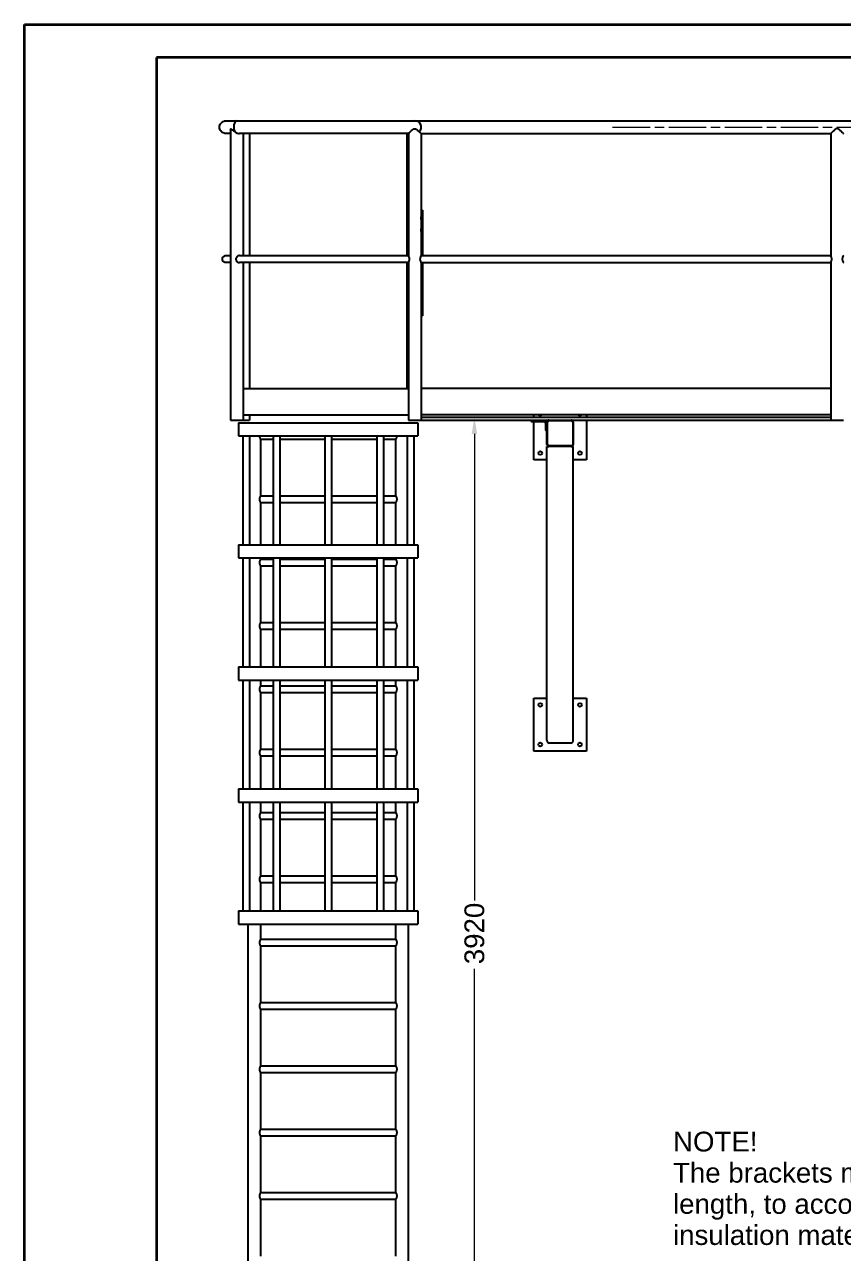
# Model space of a CAD drawing. Header units: millimetres. Extents: x 0 to 10500, y 0 to 7425.
# Drawn here: x 0 to 3104, y 2769 to 7425 of the extents above; entities that cross this region are included whole.
import ezdxf

# ---------------------------------------------------------------- set-up
doc = ezdxf.new("R2010")
doc.units = ezdxf.units.MM
doc.header["$LTSCALE"] = 25
doc.linetypes.add('CHAIN', pattern=[0.3543, 0.2362, -0.0295, 0.0591, -0.0295])
doc.layers.get('0').update_dxf_attribs({"lineweight": 18})
for name, color, linetype, lineweight in [('Border', 7, 'Continuous', 35), ('Centerline', 7, 'Continuous', 18), ('Dimension', 7, 'Continuous', 18), ('Symbol', 7, 'Continuous', 18), ('Visible', 7, 'Continuous', 25)]:
    doc.layers.add(name, color=color, linetype=linetype, lineweight=lineweight)
doc.styles.add('Title', font='arial.ttf')
doc.dimstyles.new('Default - Method 2b', dxfattribs={"dimscale": 25, "dimtxt": 3, "dimasz": 2.5, "dimexe": 3, "dimexo": 0.5, "dimgap": 0.7, "dimtad": 0, "dimtoh": 1, "dimdec": 1, "dimrnd": 1e-08, "dimtxsty": 'Title', "dimcen": 0.09, "dimdle": 10, "dimclrd": 256, "dimclre": 256, "dimclrt": 7, "dimadec": 0, "dimazin": 2, "dimtfac": 0.833333, "dimtdec": 1, "dimtmove": 0, "dimatfit": 3, "dimfxl": 1, "dimtolj": 1, "dimlwd": -1, "dimlwe": -1, "dimarcsym": 0})

# ---------------------------------------------------------------- blocks, each defined once
blk = doc.blocks.new('Borders Bigadan Border')
at = {"layer": 'Border'}
for p, q in [((0, 297), (420, 297)), ((0, 0), (0, 297)), ((415, 292), (20, 292)), ((20, 292), (20, 5))]:
    blk.add_line(p, q, dxfattribs=at)
blk = doc.blocks.new('*D35')
at = {"layer": 'Defpoints', "color": 0, "transparency": 16777216}
for p in [(1479.1, 5936.3), (1455.2, 2016.3), (1705.2, 2016.3)]:
    blk.add_point(p, dxfattribs=at)
at = {"layer": 'Dimension', "transparency": 16777216}
for p, q in [((1705.2, 5873.8), (1705.2, 4105.6)), ((1705.2, 2078.8), (1705.2, 3846.9)), ((1467.7, 2016.3), (1780.2, 2016.3))]:
    blk.add_line(p, q, dxfattribs=at)
for points in [[(1694.8, 5873.8), (1715.6, 5873.8), (1705.2, 5936.3)], [(1694.8, 2078.8), (1715.6, 2078.8), (1705.2, 2016.3)]]:
    blk.add_solid(points, dxfattribs=at)
at = {"layer": 'Dimension', "color": 7, "transparency": 16777216, "insert": (1743.5, 3864.4), "char_height": 75, "attachment_point": 7, "rotation": 90, "style": 'Title'}
blk.add_mtext('\\A1;3920', dxfattribs=at)

msp = doc.modelspace()

# ---------------------------------------------------------------- linework, layer by layer
at = {"layer": 'Centerline', "linetype": 'CHAIN', "ltscale": 23.990969}
msp.add_line((2229.32, 7036.27), (4779.75, 7036.27), dxfattribs=at)
at = {"layer": 'Visible'}
for p, q in [((763.43, 7060.42), (804.78, 7060.42)), ((804.78, 7060.42), (1479.52, 7060.42)), ((1479.52, 7060.42), (4729.52, 7060.42)), ((780.83, 7012.12), (763.43, 7012.12)), ((780.83, 7024.75), (780.83, 5926.27)), ((1454.98, 7012.12), (814.97, 7012.12)), ((829.13, 7012.12), (829.13, 6549.72)), ((853.28, 7012.12), (853.28, 6549.72)), ((1449.76, 6549.72), (1449.76, 7012.12)), ((1452.01, 6996.27), (1452.87, 6996.27)), ((1452.87, 6573.27), (1452.87, 6994.27)), ((1454.98, 7012.12), (1454.98, 6549.72)), ((1503.28, 7012.12), (3055.83, 7012.12)), ((1503.28, 7012.12), (1503.28, 6549.72)), ((3055.83, 7012.12), (3055.83, 6549.72)), ((1449.76, 6721.27), (1449.63, 6721.27)), ((1449.63, 6721.27), (1449.63, 6549.72)), ((1508.63, 6721.27), (1503.28, 6721.27)), ((1508.63, 6721.27), (1508.63, 6549.72)), ((1503.28, 6696.27), (1503.33, 6696.27)), ((1508.33, 6696.27), (1503.33, 6696.27)), ((1503.37, 6686.27), (1503.37, 6651.27)), ((1508.37, 6686.27), (1508.37, 6651.27)), ((1503.33, 6641.27), (1503.28, 6641.27)), ((1503.33, 6641.27), (1508.33, 6641.27)), ((1452.87, 6571.27), (1452.01, 6571.27)), ((763.43, 6549.72), (780.83, 6549.72)), ((780.83, 6522.82), (763.43, 6522.82)), ((814.97, 6549.72), (1454.98, 6549.72)), ((1454.98, 6522.82), (814.97, 6522.82)), ((829.13, 6522.82), (829.13, 5926.27)), ((853.28, 6522.82), (853.28, 6046.27)), ((1449.63, 6522.82), (1449.63, 6321.27)), ((1449.76, 6048.26), (1449.76, 6522.82)), ((1452.01, 6521.27), (1452.87, 6521.27)), ((1452.87, 6098.27), (1452.87, 6519.27)), ((1454.98, 6522.82), (1454.98, 5926.27)), ((1503.28, 6549.72), (3055.83, 6549.72)), ((1503.28, 6522.82), (3055.83, 6522.82)), ((1503.28, 6522.82), (1503.28, 5926.27)), ((1508.63, 6522.82), (1508.63, 6321.27)), ((3055.83, 6522.82), (3055.83, 5926.27)), ((1449.63, 6321.27), (1449.76, 6321.27)), ((1503.28, 6321.27), (1508.63, 6321.27)), ((1452.87, 6096.27), (1452.01, 6096.27)), ((829.13, 6046.27), (1454.98, 6046.27)), ((3055.83, 6046.27), (1503.28, 6046.27)), ((780.83, 5926.27), (829.13, 5926.27)), ((811.15, 5916.27), (1491.21, 5916.27)), ((811.15, 5916.27), (811.15, 5866.27)), ((829.13, 5946.27), (1454.98, 5946.27)), ((829.13, 5926.27), (853.28, 5926.27)), ((853.28, 5946.27), (853.28, 5926.27)), ((1454.98, 5926.27), (1503.28, 5926.27)), ((1491.21, 5916.27), (1491.21, 5866.27)), ((3055.83, 5946.27), (1503.28, 5946.27)), ((3055.83, 5936.27), (1503.28, 5936.27)), ((1503.28, 5926.27), (3055.83, 5926.27)), ((1919.98, 5926.27), (1919.98, 5924.27)), ((1922.98, 5921.27), (1968.98, 5921.27)), ((1929.98, 5936.27), (1929.98, 5946.27)), ((1929.98, 5776.27), (1929.98, 5921.27)), ((1974.98, 5915.27), (1974.98, 5889.27)), ((1979.98, 5918.27), (1979.98, 5926.27)), ((1979.98, 5834.27), (1979.98, 5918.27)), ((1981.98, 5834.27), (1981.98, 5918.27)), ((1987.98, 5924.27), (2071.98, 5924.27)), ((2077.98, 5918.27), (2077.98, 5834.27)), ((2079.98, 5918.27), (2079.98, 5834.27)), ((2129.98, 5946.27), (2129.98, 5936.27)), ((2129.98, 5926.27), (2129.98, 5776.27)), ((3055.83, 5926.27), (3104.13, 5926.27)), ((1977.98, 5886.27), (1979.98, 5886.27)), ((811.15, 5866.27), (1491.21, 5866.27)), ((827.17, 5866.27), (827.17, 5453.77)), ((852.17, 5866.27), (852.17, 5453.77)), ((895.18, 5853.77), (942.36, 5853.77)), ((895.18, 5638.77), (895.18, 5853.77)), ((942.36, 5866.27), (942.36, 5453.77)), ((967.36, 5866.27), (967.36, 5453.77)), ((967.36, 5853.77), (1138.68, 5853.77)), ((1138.68, 5866.27), (1138.68, 5453.77)), ((1163.68, 5866.27), (1163.68, 5453.77)), ((1163.68, 5853.77), (1335.01, 5853.77)), ((1335.01, 5866.27), (1335.01, 5453.77)), ((1360.01, 5866.27), (1360.01, 5453.77)), ((1360.01, 5853.77), (1407.18, 5853.77)), ((1407.18, 5638.77), (1407.18, 5853.77)), ((1450.2, 5866.27), (1450.2, 5453.77)), ((1475.2, 5866.27), (1475.2, 5453.77)), ((1979.98, 5826.27), (1987.98, 5826.27)), ((1979.98, 4713.29), (1979.98, 5826.27)), ((2071.98, 5828.27), (1987.98, 5828.27)), ((2071.98, 5826.27), (1987.98, 5826.27)), ((2071.98, 5826.27), (2079.98, 5826.27)), ((2079.98, 4713.29), (2079.98, 5826.27)), ((1979.98, 5776.27), (1929.98, 5776.27)), ((2129.98, 5776.27), (2079.98, 5776.27)), ((895.18, 5638.77), (942.36, 5638.77)), ((967.36, 5638.77), (1138.68, 5638.77)), ((1163.68, 5638.77), (1335.01, 5638.77)), ((1360.01, 5638.77), (1407.18, 5638.77)), ((895.18, 5613.77), (942.36, 5613.77)), ((895.18, 5453.77), (895.18, 5613.77)), ((967.36, 5613.77), (1138.68, 5613.77)), ((1163.68, 5613.77), (1335.01, 5613.77)), ((1360.01, 5613.77), (1407.18, 5613.77)), ((1407.18, 5453.77), (1407.18, 5613.77)), ((811.15, 5453.77), (1491.21, 5453.77)), ((811.15, 5453.77), (811.15, 5403.77)), ((1491.21, 5453.77), (1491.21, 5403.77)), ((811.15, 5403.77), (1491.21, 5403.77)), ((827.17, 5403.77), (827.17, 4991.27)), ((852.17, 5403.77), (852.17, 4991.27)), ((895.18, 5398.77), (895.18, 5403.77)), ((942.36, 5403.77), (942.36, 4991.27)), ((967.36, 5403.77), (967.36, 4991.27)), ((1138.68, 5403.77), (1138.68, 4991.27)), ((1163.68, 5403.77), (1163.68, 4991.27)), ((1335.01, 5403.77), (1335.01, 4991.27)), ((1360.01, 5403.77), (1360.01, 4991.27)), ((1407.18, 5398.77), (1407.18, 5403.77)), ((1450.2, 5403.77), (1450.2, 4991.27)), ((1475.2, 5403.77), (1475.2, 4991.27)), ((895.18, 5398.77), (942.36, 5398.77)), ((895.18, 5373.77), (942.36, 5373.77)), ((895.18, 5158.77), (895.18, 5373.77)), ((967.36, 5398.77), (1138.68, 5398.77)), ((967.36, 5373.77), (1138.68, 5373.77)), ((1163.68, 5398.77), (1335.01, 5398.77)), ((1163.68, 5373.77), (1335.01, 5373.77)), ((1360.01, 5398.77), (1407.18, 5398.77)), ((1360.01, 5373.77), (1407.18, 5373.77)), ((1407.18, 5158.77), (1407.18, 5373.77)), ((895.18, 5158.77), (942.36, 5158.77)), ((895.18, 5133.77), (942.36, 5133.77)), ((895.18, 4991.27), (895.18, 5133.77)), ((967.36, 5158.77), (1138.68, 5158.77)), ((967.36, 5133.77), (1138.68, 5133.77)), ((1163.68, 5158.77), (1335.01, 5158.77)), ((1163.68, 5133.77), (1335.01, 5133.77)), ((1360.01, 5158.77), (1407.18, 5158.77)), ((1360.01, 5133.77), (1407.18, 5133.77)), ((1407.18, 4991.27), (1407.18, 5133.77)), ((811.15, 4991.27), (1491.21, 4991.27)), ((811.15, 4991.27), (811.15, 4941.27)), ((1491.21, 4991.27), (1491.21, 4941.27)), ((811.15, 4941.27), (1491.21, 4941.27)), ((827.17, 4941.27), (827.17, 4528.77)), ((852.17, 4941.27), (852.17, 4528.77)), ((895.18, 4918.77), (895.18, 4941.27)), ((942.36, 4941.27), (942.36, 4528.77)), ((967.36, 4941.27), (967.36, 4528.77)), ((1138.68, 4941.27), (1138.68, 4528.77)), ((1163.68, 4941.27), (1163.68, 4528.77)), ((1335.01, 4941.27), (1335.01, 4528.77)), ((1360.01, 4941.27), (1360.01, 4528.77)), ((1407.18, 4918.77), (1407.18, 4941.27)), ((1450.2, 4941.27), (1450.2, 4528.77)), ((1475.2, 4941.27), (1475.2, 4528.77)), ((895.18, 4918.77), (942.36, 4918.77)), ((895.18, 4893.77), (942.36, 4893.77)), ((895.18, 4678.77), (895.18, 4893.77)), ((967.36, 4918.77), (1138.68, 4918.77)), ((967.36, 4893.77), (1138.68, 4893.77)), ((1163.68, 4918.77), (1335.01, 4918.77)), ((1163.68, 4893.77), (1335.01, 4893.77)), ((1360.01, 4918.77), (1407.18, 4918.77)), ((1360.01, 4893.77), (1407.18, 4893.77)), ((1407.18, 4678.77), (1407.18, 4893.77)), ((1929.98, 4671.97), (1929.98, 4871.97)), ((1929.98, 4871.97), (1979.98, 4871.97)), ((2079.98, 4871.97), (2129.98, 4871.97)), ((2129.98, 4871.97), (2129.98, 4671.97)), ((895.18, 4678.77), (942.36, 4678.77)), ((967.36, 4678.77), (1138.68, 4678.77)), ((1163.68, 4678.77), (1335.01, 4678.77)), ((1360.01, 4678.77), (1407.18, 4678.77)), ((2129.98, 4671.97), (1929.98, 4671.97)), ((2071.98, 4701.97), (1987.98, 4701.97)), ((895.18, 4653.77), (942.36, 4653.77)), ((895.18, 4528.77), (895.18, 4653.77)), ((967.36, 4653.77), (1138.68, 4653.77)), ((1163.68, 4653.77), (1335.01, 4653.77)), ((1360.01, 4653.77), (1407.18, 4653.77)), ((1407.18, 4528.77), (1407.18, 4653.77)), ((811.15, 4528.77), (1491.21, 4528.77)), ((811.15, 4528.77), (811.15, 4478.77)), ((1491.21, 4528.77), (1491.21, 4478.77)), ((811.15, 4478.77), (1491.21, 4478.77)), ((827.17, 4478.77), (827.17, 4066.27)), ((852.17, 4478.77), (852.17, 4066.27)), ((895.18, 4438.77), (895.18, 4478.77)), ((942.36, 4478.77), (942.36, 4066.27)), ((967.36, 4478.77), (967.36, 4066.27)), ((1138.68, 4478.77), (1138.68, 4066.27)), ((1163.68, 4478.77), (1163.68, 4066.27)), ((1335.01, 4478.77), (1335.01, 4066.27)), ((1360.01, 4478.77), (1360.01, 4066.27)), ((1407.18, 4438.77), (1407.18, 4478.77)), ((1450.2, 4478.77), (1450.2, 4066.27)), ((1475.2, 4478.77), (1475.2, 4066.27)), ((895.18, 4438.77), (942.36, 4438.77)), ((967.36, 4438.77), (1138.68, 4438.77)), ((1163.68, 4438.77), (1335.01, 4438.77)), ((1360.01, 4438.77), (1407.18, 4438.77)), ((895.18, 4413.77), (942.36, 4413.77)), ((895.18, 4198.77), (895.18, 4413.77)), ((967.36, 4413.77), (1138.68, 4413.77)), ((1163.68, 4413.77), (1335.01, 4413.77)), ((1360.01, 4413.77), (1407.18, 4413.77)), ((1407.18, 4198.77), (1407.18, 4413.77)), ((895.18, 4198.77), (942.36, 4198.77)), ((967.36, 4198.77), (1138.68, 4198.77)), ((1163.68, 4198.77), (1335.01, 4198.77)), ((1360.01, 4198.77), (1407.18, 4198.77)), ((895.18, 4173.77), (942.36, 4173.77)), ((895.18, 4066.27), (895.18, 4173.77)), ((967.36, 4173.77), (1138.68, 4173.77)), ((1163.68, 4173.77), (1335.01, 4173.77)), ((1360.01, 4173.77), (1407.18, 4173.77)), ((1407.18, 4066.27), (1407.18, 4173.77)), ((811.15, 4066.27), (1491.21, 4066.27)), ((811.15, 4066.27), (811.15, 4016.27)), ((1491.21, 4066.27), (1491.21, 4016.27)), ((811.15, 4016.27), (1491.21, 4016.27)), ((847.18, 2016.27), (847.18, 4016.27)), ((895.18, 3958.77), (895.18, 4016.27)), ((1407.18, 3958.77), (1407.18, 4016.27)), ((1455.18, 2016.27), (1455.18, 4016.27)), ((895.18, 3958.77), (1407.18, 3958.77)), ((895.18, 3933.77), (1407.18, 3933.77)), ((895.18, 3718.77), (895.18, 3933.77)), ((1407.18, 3718.77), (1407.18, 3933.77)), ((895.18, 3718.77), (1407.18, 3718.77)), ((895.18, 3693.77), (1407.18, 3693.77)), ((895.18, 3478.77), (895.18, 3693.77)), ((1407.18, 3478.77), (1407.18, 3693.77)), ((895.18, 3478.77), (1407.18, 3478.77)), ((895.18, 3453.77), (1407.18, 3453.77)), ((895.18, 3238.77), (895.18, 3453.77)), ((1407.18, 3238.77), (1407.18, 3453.77)), ((895.18, 3238.77), (1407.18, 3238.77)), ((895.18, 3213.77), (1407.18, 3213.77)), ((895.18, 2998.77), (895.18, 3213.77)), ((1407.18, 2998.77), (1407.18, 3213.77)), ((895.18, 2998.77), (1407.18, 2998.77)), ((895.18, 2973.77), (1407.18, 2973.77)), ((895.18, 2758.77), (895.18, 2973.77)), ((1407.18, 2758.77), (1407.18, 2973.77))]:
    msp.add_line(p, q, dxfattribs=at)
for centre in [(1954.98, 5801.27), (2104.98, 5801.27), (1954.98, 4846.97), (2104.98, 4846.97), (1954.98, 4696.97), (2104.98, 4696.97)]:
    msp.add_circle(centre, 7, dxfattribs=at)
for centre, radius, start, end in [((1922.98, 5924.27), 3, 180, 270), ((1954.98, 5951.27), 7, 225.58469, 314.41531), ((1968.98, 5915.27), 6, 0, 90), ((1987.98, 5918.27), 8, 90, 180), ((1987.98, 5918.27), 6, 90, 180), ((2071.98, 5918.27), 8, 0, 90), ((2071.98, 5918.27), 6, 0, 90), ((2104.98, 5951.27), 7, 225.58469, 314.41531), ((1977.98, 5889.27), 3, 180, 270), ((1987.98, 5834.27), 8, 180, 270), ((1987.98, 5834.27), 6, 180, 270), ((2071.98, 5834.27), 8, 270, 0), ((2071.98, 5834.27), 6, 270, 0)]:
    msp.add_arc(centre, radius, start, end, dxfattribs=at)
for centre, major_axis, ratio, start_param, end_param in [((804.78, 7036.27), (0, -24.15), 0.4964544, 3.1415927, 5.5200759), ((1479.52, 7036.27), (0, -24.15), 0.999468, 0.7631095, 3.1415927), ((1503.33, 6686.27), (0, 10), 0.0042036, 4.712389, 6.2831853), ((1508.33, 6686.27), (0, 10), 0.0042036, 4.712389, 6.2831853), ((1503.33, 6651.27), (0, -10), 0.0042036, 0, 1.5707963), ((1508.33, 6651.27), (0, -10), 0.0042036, 0, 1.5707963), ((1451.76, 6048.27), (-1.42, -1.42), 0.9958052, 5.4956853, 7.0664817), ((1455.11, 6048.27), (-1.42, 1.42), 0.9958052, 0.7875, 2.2896804), ((1987.98, 4713.29), (0, 11.31), 0.7071068, 1.5707963, 3.1415927), ((2071.98, 4713.29), (0, 11.31), 0.7071068, 3.1415927, 4.712389)]:
    msp.add_ellipse(centre, major_axis=major_axis, ratio=ratio, start_param=start_param, end_param=end_param, dxfattribs=at)
for points, knots in [([(763.43, 7012.12), (762.44, 7012.12), (761.46, 7012.18), (759.23, 7012.45), (757.99, 7012.7), (754.17, 7013.77), (751.64, 7014.95), (747.18, 7017.98), (745.17, 7019.87), (741.93, 7024.12), (740.65, 7026.53), (739.03, 7031.47), (738.64, 7034.06), (738.71, 7039.06), (739.15, 7041.54), (740.76, 7046.19), (741.95, 7048.41), (744.95, 7052.42), (746.82, 7054.24), (751.05, 7057.26), (753.48, 7058.48), (757.19, 7059.65), (758.41, 7059.93), (760.89, 7060.32), (762.16, 7060.42), (763.43, 7060.42)], [0, 0, 0, 0, 0.2956294, 0.2956294, 0.6731164, 0.6731164, 1.4863958, 1.4863958, 2.2925745, 2.2925745, 3.0893824, 3.0893824, 3.8526538, 3.8526538, 4.5899942, 4.5899942, 5.3285415, 5.3285415, 6.0926789, 6.0926789, 6.8883846, 6.8883846, 7.2604904, 7.2604904, 7.6413239, 7.6413239, 7.6413239, 7.6413239]), ([(3055.83, 7012.12), (3055.85, 7012.12), (3055.9, 7012.16), (3056.17, 7012.4), (3056.5, 7012.7), (3057.42, 7013.56), (3058.01, 7014.12), (3059.36, 7015.42), (3060.12, 7016.15), (3062.19, 7018.13), (3063.61, 7019.5), (3066.63, 7022.37), (3068.22, 7023.87), (3071.42, 7026.79), (3073, 7028.19), (3075.39, 7030.05), (3076.18, 7030.62), (3077.46, 7031.34), (3077.9, 7031.55), (3078.86, 7031.88), (3079.38, 7032), (3079.98, 7032), (3080.58, 7032), (3081.09, 7031.88), (3082.05, 7031.55), (3082.49, 7031.34), (3083.77, 7030.62), (3084.56, 7030.05), (3086.96, 7028.19), (3088.54, 7026.79), (3091.73, 7023.87), (3093.32, 7022.37), (3096.34, 7019.5), (3097.77, 7018.13), (3099.83, 7016.15), (3100.6, 7015.42), (3101.95, 7014.12), (3102.54, 7013.56), (3103.46, 7012.7), (3103.78, 7012.4), (3104.06, 7012.16), (3104.11, 7012.12), (3104.13, 7012.12)], [-4.4648465, -4.4648465, -4.4648465, -4.4648465, -4.2263484, -4.2263484, -3.7746161, -3.7746161, -3.3228838, -3.3228838, -2.8711515, -2.8711515, -2.1533636, -2.1533636, -1.4355758, -1.4355758, -0.7177879, -0.7177879, -0.3588939, -0.3588939, -0.179447, -0.179447, 0, 0, 0, 0.179447, 0.179447, 0.3588939, 0.3588939, 0.7177879, 0.7177879, 1.4355758, 1.4355758, 2.1533636, 2.1533636, 2.8711515, 2.8711515, 3.3228838, 3.3228838, 3.7746161, 3.7746161, 4.2263484, 4.2263484, 4.4648465, 4.4648465, 4.4648465, 4.4648465]), ([(780.83, 7024.75), (780.83, 7025.21), (780.86, 7025.66), (781.05, 7027.28), (781.41, 7028.37), (782.09, 7029.18), (782.28, 7029.34), (782.61, 7029.49), (782.74, 7029.53), (783.02, 7029.55), (783.16, 7029.54), (783.53, 7029.46), (783.77, 7029.36), (784.34, 7029.04), (784.69, 7028.79), (785.81, 7027.87), (786.71, 7027), (789.86, 7024), (792.76, 7021.33), (796.5, 7018.82)], [5.2840714, 5.2840714, 5.2840714, 5.2840714, 5.5798599, 5.5798599, 6.4372842, 6.4372842, 6.7048793, 6.7048793, 6.8660985, 6.8660985, 7.0209789, 7.0209789, 7.2563116, 7.2563116, 7.57582, 7.57582, 8.2698187, 8.2698187, 9.6789905, 9.6789905, 9.6789905, 9.6789905]), ([(796.5, 7018.82), (799.34, 7016.86), (802.32, 7015.24), (807.71, 7013.17), (810.15, 7012.53), (813.38, 7012.17), (814.19, 7012.12), (814.97, 7012.12)], [0, 0, 0, 0, 1.0835639, 1.0835639, 1.9425653, 1.9425653, 2.2360279, 2.2360279, 2.2360279, 2.2360279]), ([(1452.87, 6994.27), (1452.87, 6994.7), (1452.87, 6995.14), (1452.87, 6995.95), (1452.87, 6996.33), (1452.87, 6997), (1452.87, 6997.3), (1452.86, 6997.78), (1452.86, 6997.97), (1452.86, 6998.13), (1452.86, 6998.17), (1452.86, 6998.17), (1452.86, 6998.17), (1452.86, 6998.17)], [0, 0, 0, 0, 0.12917242, 0.12917242, 0.25598459, 0.25598459, 0.38265966, 0.38265966, 0.50848828, 0.50848828, 0.56770075, 0.56770075, 0.57240688, 0.57240688, 0.57240688, 0.57240688]), ([(1454.98, 7012.12), (1454.98, 7012.12), (1455.06, 7012.2), (1455.55, 7012.69), (1456.23, 7013.35), (1458.36, 7015.39), (1459.94, 7016.88), (1463.3, 7019.97), (1465.04, 7021.53), (1469.41, 7025.29), (1471.91, 7027.29), (1475.55, 7029.48), (1476.66, 7029.9), (1477.84, 7030.18), (1478.13, 7030.23), (1478.59, 7030.28), (1478.76, 7030.29), (1479.08, 7030.3), (1479.23, 7030.3), (1479.57, 7030.28), (1479.76, 7030.27), (1480.36, 7030.19), (1480.76, 7030.11), (1481.72, 7029.82), (1482.28, 7029.6), (1483.97, 7028.78), (1485.17, 7028), (1489.41, 7024.92), (1493, 7021.75), (1496.21, 7018.82)], [2.0929528, 2.0929528, 2.0929528, 2.0929528, 2.4385754, 2.4385754, 3.1689889, 3.1689889, 4.0946354, 4.0946354, 4.8921983, 4.8921983, 5.9938177, 5.9938177, 6.7483325, 6.7483325, 6.9864521, 6.9864521, 7.1249242, 7.1249242, 7.2467222, 7.2467222, 7.4018163, 7.4018163, 7.7379437, 7.7379437, 8.2241336, 8.2241336, 9.291096, 9.291096, 11.9650567, 11.9650567, 11.9650567, 11.9650567]), ([(1496.21, 7018.82), (1496.9, 7018.16), (1497.56, 7017.52), (1498.98, 7016.15), (1499.75, 7015.42), (1501.1, 7014.12), (1501.69, 7013.56), (1502.61, 7012.7), (1502.93, 7012.4), (1503.21, 7012.16), (1503.26, 7012.12), (1503.28, 7012.12)], [2.5171417, 2.5171417, 2.5171417, 2.5171417, 2.8711515, 2.8711515, 3.3228838, 3.3228838, 3.7746161, 3.7746161, 4.2263484, 4.2263484, 4.4648465, 4.4648465, 4.4648465, 4.4648465]), ([(1452.86, 6569.37), (1452.86, 6569.37), (1452.86, 6569.37), (1452.86, 6569.39), (1452.86, 6569.42), (1452.86, 6569.54), (1452.86, 6569.66), (1452.87, 6570), (1452.87, 6570.25), (1452.87, 6570.84), (1452.87, 6571.19), (1452.87, 6571.95), (1452.87, 6572.37), (1452.87, 6572.95), (1452.87, 6573.11), (1452.87, 6573.27)], [0.33189135, 0.33189135, 0.33189135, 0.33189135, 0.34789738, 0.34789738, 0.39557177, 0.39557177, 0.48589469, 0.48589469, 0.60429981, 0.60429981, 0.72949078, 0.72949078, 0.85599756, 0.85599756, 0.90484353, 0.90484353, 0.90484353, 0.90484353]), ([(763.43, 6522.82), (762.76, 6522.82), (762.09, 6522.87), (761.18, 6523.01), (760.95, 6523.05), (759.26, 6523.39), (757.84, 6523.93), (755.3, 6525.41), (754.13, 6526.36), (752.19, 6528.55), (751.39, 6529.82), (750.26, 6532.48), (749.92, 6533.91), (749.72, 6536.74), (749.85, 6538.16), (750.54, 6540.87), (751.1, 6542.17), (752.61, 6544.54), (753.57, 6545.63), (755.77, 6547.46), (757.05, 6548.22), (759.76, 6549.3), (761.23, 6549.62), (762.94, 6549.71), (763.19, 6549.72), (763.43, 6549.72)], [0, 0, 0, 0, 0.2010937, 0.2010937, 0.2734315, 0.2734315, 0.7170325, 0.7170325, 1.1561916, 1.1561916, 1.595283, 1.595283, 2.0247815, 2.0247815, 2.4443083, 2.4443083, 2.8616841, 2.8616841, 3.2860225, 3.2860225, 3.721002, 3.721002, 4.1617642, 4.1617642, 4.2348096, 4.2348096, 4.2348096, 4.2348096]), ([(814.97, 6549.72), (814.46, 6549.72), (813.95, 6549.69), (811.95, 6549.42), (810.47, 6548.96), (807.45, 6547.48), (805.95, 6546.41), (803.38, 6543.83), (802.31, 6542.29), (801.04, 6539.22), (800.73, 6537.76), (800.73, 6534.86), (801.01, 6533.48), (802.1, 6530.67), (802.98, 6529.29), (805.32, 6526.64), (806.88, 6525.43), (809.6, 6523.98), (810.67, 6523.55), (812.84, 6522.97), (813.92, 6522.82), (814.97, 6522.82)], [4.3020894, 4.3020894, 4.3020894, 4.3020894, 4.4705539, 4.4705539, 4.9472329, 4.9472329, 5.4899611, 5.4899611, 6.0436473, 6.0436473, 6.4930648, 6.4930648, 6.9166315, 6.9166315, 7.4024608, 7.4024608, 7.9812462, 7.9812462, 8.3348685, 8.3348685, 8.6811884, 8.6811884, 8.6811884, 8.6811884]), ([(1452.87, 6519.27), (1452.87, 6519.7), (1452.87, 6520.14), (1452.87, 6520.95), (1452.87, 6521.33), (1452.87, 6522), (1452.87, 6522.3), (1452.86, 6522.65), (1452.86, 6522.74), (1452.86, 6522.82)], [0, 0, 0, 0, 0.12917242, 0.12917242, 0.25598459, 0.25598459, 0.38265966, 0.38265966, 0.43726375, 0.43726375, 0.43726375, 0.43726375]), ([(1454.98, 6522.82), (1454.98, 6522.82), (1454.98, 6522.82), (1454.98, 6522.82), (1454.98, 6522.82), (1455.13, 6523.09), (1455.71, 6524.15), (1456.16, 6524.99), (1457.21, 6527.23), (1457.84, 6528.69), (1458.74, 6531.71), (1459.06, 6533.2), (1459.29, 6536.19), (1459.24, 6537.6), (1458.84, 6540.45), (1458.48, 6541.82), (1457.54, 6544.58), (1456.95, 6545.9), (1455.93, 6548), (1455.5, 6548.79), (1455.07, 6549.56), (1454.98, 6549.72), (1454.98, 6549.72)], [8.6819137, 8.6819137, 8.6819137, 8.6819137, 8.6819242, 8.6819242, 8.6819242, 9.1480294, 9.1480294, 9.663208, 9.663208, 10.2434293, 10.2434293, 10.720972, 10.720972, 11.1503151, 11.1503151, 11.6045599, 11.6045599, 12.1612694, 12.1612694, 12.7021408, 12.7021408, 13.0645841, 13.0645841, 13.0645841, 13.0645841]), ([(1503.28, 6549.72), (1503.26, 6549.72), (1503.2, 6549.64), (1502.98, 6549.28), (1502.82, 6549.02), (1502.23, 6547.98), (1501.68, 6546.94), (1500.63, 6544.6), (1500.04, 6543.12), (1499.4, 6540.65), (1499.22, 6539.78), (1498.98, 6538.03), (1498.92, 6537.14), (1498.92, 6535.4), (1498.98, 6534.51), (1499.22, 6532.76), (1499.4, 6531.89), (1500.04, 6529.43), (1500.63, 6527.94), (1501.68, 6525.6), (1502.23, 6524.57), (1502.82, 6523.52), (1502.98, 6523.26), (1503.2, 6522.91), (1503.26, 6522.82), (1503.28, 6522.82)], [2.0742745, 2.0742745, 2.0742745, 2.0742745, 2.3346052, 2.3346052, 2.5949359, 2.5949359, 3.1155974, 3.1155974, 3.6373813, 3.6373813, 3.8982733, 3.8982733, 4.1591653, 4.1591653, 4.4200573, 4.4200573, 4.6809493, 4.6809493, 5.2027333, 5.2027333, 5.7233947, 5.7233947, 5.9837254, 5.9837254, 6.2440562, 6.2440562, 6.2440562, 6.2440562]), ([(3055.83, 6522.82), (3055.85, 6522.82), (3055.91, 6522.91), (3056.13, 6523.26), (3056.29, 6523.52), (3056.88, 6524.57), (3057.43, 6525.6), (3058.48, 6527.94), (3059.06, 6529.43), (3059.71, 6531.89), (3059.89, 6532.76), (3060.12, 6534.51), (3060.19, 6535.4), (3060.19, 6537.14), (3060.12, 6538.03), (3059.89, 6539.78), (3059.71, 6540.65), (3059.06, 6543.12), (3058.48, 6544.6), (3057.43, 6546.94), (3056.88, 6547.98), (3056.29, 6549.02), (3056.13, 6549.28), (3055.91, 6549.64), (3055.85, 6549.72), (3055.83, 6549.72)], [2.0742745, 2.0742745, 2.0742745, 2.0742745, 2.3346052, 2.3346052, 2.5949359, 2.5949359, 3.1155974, 3.1155974, 3.6373813, 3.6373813, 3.8982733, 3.8982733, 4.1591653, 4.1591653, 4.4200573, 4.4200573, 4.6809493, 4.6809493, 5.2027333, 5.2027333, 5.7233947, 5.7233947, 5.9837254, 5.9837254, 6.2440562, 6.2440562, 6.2440562, 6.2440562]), ([(3104.13, 6549.72), (3104.11, 6549.72), (3104.05, 6549.64), (3103.83, 6549.28), (3103.67, 6549.02), (3103.08, 6547.98), (3102.53, 6546.94), (3101.48, 6544.6), (3100.89, 6543.12), (3100.25, 6540.65), (3100.07, 6539.78), (3099.83, 6538.03), (3099.77, 6537.14), (3099.77, 6535.4), (3099.83, 6534.51), (3100.07, 6532.76), (3100.25, 6531.89), (3100.89, 6529.43), (3101.48, 6527.94), (3102.53, 6525.6), (3103.08, 6524.57), (3103.67, 6523.52), (3103.83, 6523.26), (3104.05, 6522.91), (3104.11, 6522.82), (3104.13, 6522.82)], [2.0742745, 2.0742745, 2.0742745, 2.0742745, 2.3346052, 2.3346052, 2.5949359, 2.5949359, 3.1155974, 3.1155974, 3.6373813, 3.6373813, 3.8982733, 3.8982733, 4.1591653, 4.1591653, 4.4200573, 4.4200573, 4.6809493, 4.6809493, 5.2027333, 5.2027333, 5.7233947, 5.7233947, 5.9837254, 5.9837254, 6.2440562, 6.2440562, 6.2440562, 6.2440562]), ([(1452.86, 6094.37), (1452.86, 6094.37), (1452.86, 6094.37), (1452.86, 6094.39), (1452.86, 6094.42), (1452.86, 6094.54), (1452.86, 6094.66), (1452.87, 6095), (1452.87, 6095.25), (1452.87, 6095.84), (1452.87, 6096.19), (1452.87, 6096.95), (1452.87, 6097.37), (1452.87, 6097.95), (1452.87, 6098.11), (1452.87, 6098.27)], [0.33189135, 0.33189135, 0.33189135, 0.33189135, 0.34789738, 0.34789738, 0.39557177, 0.39557177, 0.48589469, 0.48589469, 0.60429981, 0.60429981, 0.72949078, 0.72949078, 0.85599756, 0.85599756, 0.90484353, 0.90484353, 0.90484353, 0.90484353]), ([(895.18, 5853.77), (895.18, 5853.77), (895.14, 5853.85), (894.98, 5854.17), (894.85, 5854.42), (894.38, 5855.38), (893.93, 5856.34), (893.06, 5858.53), (892.58, 5859.91), (892.06, 5862.21), (891.91, 5863.02), (891.72, 5864.64), (891.67, 5865.47), (891.67, 5866.27)], [1.9257848, 1.9257848, 1.9257848, 1.9257848, 2.1661114, 2.1661114, 2.406438, 2.406438, 2.8870911, 2.8870911, 3.3693304, 3.3693304, 3.61045, 3.61045, 3.8515697, 3.8515697, 3.8515697, 3.8515697]), ([(1410.7, 5866.27), (1410.7, 5865.47), (1410.65, 5864.64), (1410.46, 5863.02), (1410.31, 5862.21), (1409.78, 5859.91), (1409.31, 5858.53), (1408.44, 5856.34), (1407.99, 5855.38), (1407.52, 5854.42), (1407.39, 5854.17), (1407.23, 5853.85), (1407.18, 5853.77), (1407.18, 5853.77)], [3.8515697, 3.8515697, 3.8515697, 3.8515697, 4.0926893, 4.0926893, 4.333809, 4.333809, 4.8160483, 4.8160483, 5.2967014, 5.2967014, 5.5370279, 5.5370279, 5.7773545, 5.7773545, 5.7773545, 5.7773545]), ([(895.18, 5613.77), (895.18, 5613.77), (895.14, 5613.85), (894.98, 5614.17), (894.85, 5614.42), (894.38, 5615.38), (893.93, 5616.34), (893.06, 5618.53), (892.58, 5619.91), (892.06, 5622.21), (891.91, 5623.02), (891.72, 5624.64), (891.67, 5625.47), (891.67, 5627.08), (891.72, 5627.9), (891.91, 5629.53), (892.06, 5630.33), (892.58, 5632.63), (893.06, 5634.02), (893.93, 5636.2), (894.38, 5637.16), (894.85, 5638.12), (894.98, 5638.37), (895.14, 5638.69), (895.18, 5638.77), (895.18, 5638.77)], [1.9257848, 1.9257848, 1.9257848, 1.9257848, 2.1661114, 2.1661114, 2.406438, 2.406438, 2.8870911, 2.8870911, 3.3693304, 3.3693304, 3.61045, 3.61045, 3.8515697, 3.8515697, 4.0926893, 4.0926893, 4.333809, 4.333809, 4.8160483, 4.8160483, 5.2967014, 5.2967014, 5.5370279, 5.5370279, 5.7773545, 5.7773545, 5.7773545, 5.7773545]), ([(1407.18, 5638.77), (1407.18, 5638.77), (1407.23, 5638.69), (1407.39, 5638.37), (1407.52, 5638.12), (1407.99, 5637.16), (1408.44, 5636.2), (1409.31, 5634.02), (1409.78, 5632.63), (1410.31, 5630.33), (1410.46, 5629.53), (1410.65, 5627.9), (1410.7, 5627.08), (1410.7, 5625.47), (1410.65, 5624.64), (1410.46, 5623.02), (1410.31, 5622.21), (1409.78, 5619.91), (1409.31, 5618.53), (1408.44, 5616.34), (1407.99, 5615.38), (1407.52, 5614.42), (1407.39, 5614.17), (1407.23, 5613.85), (1407.18, 5613.77), (1407.18, 5613.77)], [1.9257848, 1.9257848, 1.9257848, 1.9257848, 2.1661114, 2.1661114, 2.406438, 2.406438, 2.8870911, 2.8870911, 3.3693304, 3.3693304, 3.61045, 3.61045, 3.8515697, 3.8515697, 4.0926893, 4.0926893, 4.333809, 4.333809, 4.8160483, 4.8160483, 5.2967014, 5.2967014, 5.5370279, 5.5370279, 5.7773545, 5.7773545, 5.7773545, 5.7773545]), ([(895.18, 5373.77), (895.18, 5373.77), (895.14, 5373.85), (894.98, 5374.17), (894.85, 5374.42), (894.38, 5375.38), (893.93, 5376.34), (893.06, 5378.53), (892.58, 5379.91), (892.06, 5382.21), (891.91, 5383.02), (891.72, 5384.64), (891.67, 5385.47), (891.67, 5387.08), (891.72, 5387.9), (891.91, 5389.53), (892.06, 5390.33), (892.58, 5392.63), (893.06, 5394.02), (893.93, 5396.2), (894.38, 5397.16), (894.85, 5398.12), (894.98, 5398.37), (895.14, 5398.69), (895.18, 5398.77), (895.18, 5398.77)], [1.9257848, 1.9257848, 1.9257848, 1.9257848, 2.1661114, 2.1661114, 2.406438, 2.406438, 2.8870911, 2.8870911, 3.3693304, 3.3693304, 3.61045, 3.61045, 3.8515697, 3.8515697, 4.0926893, 4.0926893, 4.333809, 4.333809, 4.8160483, 4.8160483, 5.2967014, 5.2967014, 5.5370279, 5.5370279, 5.7773545, 5.7773545, 5.7773545, 5.7773545]), ([(1407.18, 5398.77), (1407.18, 5398.77), (1407.23, 5398.69), (1407.39, 5398.37), (1407.52, 5398.12), (1407.99, 5397.16), (1408.44, 5396.2), (1409.31, 5394.02), (1409.78, 5392.63), (1410.31, 5390.33), (1410.46, 5389.53), (1410.65, 5387.9), (1410.7, 5387.08), (1410.7, 5385.47), (1410.65, 5384.64), (1410.46, 5383.02), (1410.31, 5382.21), (1409.78, 5379.91), (1409.31, 5378.53), (1408.44, 5376.34), (1407.99, 5375.38), (1407.52, 5374.42), (1407.39, 5374.17), (1407.23, 5373.85), (1407.18, 5373.77), (1407.18, 5373.77)], [1.9257848, 1.9257848, 1.9257848, 1.9257848, 2.1661114, 2.1661114, 2.406438, 2.406438, 2.8870911, 2.8870911, 3.3693304, 3.3693304, 3.61045, 3.61045, 3.8515697, 3.8515697, 4.0926893, 4.0926893, 4.333809, 4.333809, 4.8160483, 4.8160483, 5.2967014, 5.2967014, 5.5370279, 5.5370279, 5.7773545, 5.7773545, 5.7773545, 5.7773545]), ([(895.18, 5133.77), (895.18, 5133.77), (895.14, 5133.85), (894.98, 5134.17), (894.85, 5134.42), (894.38, 5135.38), (893.93, 5136.34), (893.06, 5138.53), (892.58, 5139.91), (892.06, 5142.21), (891.91, 5143.02), (891.72, 5144.64), (891.67, 5145.47), (891.67, 5147.08), (891.72, 5147.9), (891.91, 5149.53), (892.06, 5150.33), (892.58, 5152.63), (893.06, 5154.02), (893.93, 5156.2), (894.38, 5157.16), (894.85, 5158.12), (894.98, 5158.37), (895.14, 5158.69), (895.18, 5158.77), (895.18, 5158.77)], [1.9257848, 1.9257848, 1.9257848, 1.9257848, 2.1661114, 2.1661114, 2.406438, 2.406438, 2.8870911, 2.8870911, 3.3693304, 3.3693304, 3.61045, 3.61045, 3.8515697, 3.8515697, 4.0926893, 4.0926893, 4.333809, 4.333809, 4.8160483, 4.8160483, 5.2967014, 5.2967014, 5.5370279, 5.5370279, 5.7773545, 5.7773545, 5.7773545, 5.7773545]), ([(1407.18, 5158.77), (1407.18, 5158.77), (1407.23, 5158.69), (1407.39, 5158.37), (1407.52, 5158.12), (1407.99, 5157.16), (1408.44, 5156.2), (1409.31, 5154.02), (1409.78, 5152.63), (1410.31, 5150.33), (1410.46, 5149.53), (1410.65, 5147.9), (1410.7, 5147.08), (1410.7, 5145.47), (1410.65, 5144.64), (1410.46, 5143.02), (1410.31, 5142.21), (1409.78, 5139.91), (1409.31, 5138.53), (1408.44, 5136.34), (1407.99, 5135.38), (1407.52, 5134.42), (1407.39, 5134.17), (1407.23, 5133.85), (1407.18, 5133.77), (1407.18, 5133.77)], [1.9257848, 1.9257848, 1.9257848, 1.9257848, 2.1661114, 2.1661114, 2.406438, 2.406438, 2.8870911, 2.8870911, 3.3693304, 3.3693304, 3.61045, 3.61045, 3.8515697, 3.8515697, 4.0926893, 4.0926893, 4.333809, 4.333809, 4.8160483, 4.8160483, 5.2967014, 5.2967014, 5.5370279, 5.5370279, 5.7773545, 5.7773545, 5.7773545, 5.7773545]), ([(895.18, 4893.77), (895.18, 4893.77), (895.14, 4893.85), (894.98, 4894.17), (894.85, 4894.42), (894.38, 4895.38), (893.93, 4896.34), (893.06, 4898.53), (892.58, 4899.91), (892.06, 4902.21), (891.91, 4903.02), (891.72, 4904.64), (891.67, 4905.47), (891.67, 4907.08), (891.72, 4907.9), (891.91, 4909.53), (892.06, 4910.33), (892.58, 4912.63), (893.06, 4914.02), (893.93, 4916.2), (894.38, 4917.16), (894.85, 4918.12), (894.98, 4918.37), (895.14, 4918.69), (895.18, 4918.77), (895.18, 4918.77)], [1.9257848, 1.9257848, 1.9257848, 1.9257848, 2.1661114, 2.1661114, 2.406438, 2.406438, 2.8870911, 2.8870911, 3.3693304, 3.3693304, 3.61045, 3.61045, 3.8515697, 3.8515697, 4.0926893, 4.0926893, 4.333809, 4.333809, 4.8160483, 4.8160483, 5.2967014, 5.2967014, 5.5370279, 5.5370279, 5.7773545, 5.7773545, 5.7773545, 5.7773545]), ([(1407.18, 4918.77), (1407.18, 4918.77), (1407.23, 4918.69), (1407.39, 4918.37), (1407.52, 4918.12), (1407.99, 4917.16), (1408.44, 4916.2), (1409.31, 4914.02), (1409.78, 4912.63), (1410.31, 4910.33), (1410.46, 4909.53), (1410.65, 4907.9), (1410.7, 4907.08), (1410.7, 4905.47), (1410.65, 4904.64), (1410.46, 4903.02), (1410.31, 4902.21), (1409.78, 4899.91), (1409.31, 4898.53), (1408.44, 4896.34), (1407.99, 4895.38), (1407.52, 4894.42), (1407.39, 4894.17), (1407.23, 4893.85), (1407.18, 4893.77), (1407.18, 4893.77)], [1.9257848, 1.9257848, 1.9257848, 1.9257848, 2.1661114, 2.1661114, 2.406438, 2.406438, 2.8870911, 2.8870911, 3.3693304, 3.3693304, 3.61045, 3.61045, 3.8515697, 3.8515697, 4.0926893, 4.0926893, 4.333809, 4.333809, 4.8160483, 4.8160483, 5.2967014, 5.2967014, 5.5370279, 5.5370279, 5.7773545, 5.7773545, 5.7773545, 5.7773545]), ([(895.18, 4653.77), (895.18, 4653.77), (895.14, 4653.85), (894.98, 4654.17), (894.85, 4654.42), (894.38, 4655.38), (893.93, 4656.34), (893.06, 4658.53), (892.58, 4659.91), (892.06, 4662.21), (891.91, 4663.02), (891.72, 4664.64), (891.67, 4665.47), (891.67, 4667.08), (891.72, 4667.9), (891.91, 4669.53), (892.06, 4670.33), (892.58, 4672.63), (893.06, 4674.02), (893.93, 4676.2), (894.38, 4677.16), (894.85, 4678.12), (894.98, 4678.37), (895.14, 4678.69), (895.18, 4678.77), (895.18, 4678.77)], [1.9257848, 1.9257848, 1.9257848, 1.9257848, 2.1661114, 2.1661114, 2.406438, 2.406438, 2.8870911, 2.8870911, 3.3693304, 3.3693304, 3.61045, 3.61045, 3.8515697, 3.8515697, 4.0926893, 4.0926893, 4.333809, 4.333809, 4.8160483, 4.8160483, 5.2967014, 5.2967014, 5.5370279, 5.5370279, 5.7773545, 5.7773545, 5.7773545, 5.7773545]), ([(1407.18, 4678.77), (1407.18, 4678.77), (1407.23, 4678.69), (1407.39, 4678.37), (1407.52, 4678.12), (1407.99, 4677.16), (1408.44, 4676.2), (1409.31, 4674.02), (1409.78, 4672.63), (1410.31, 4670.33), (1410.46, 4669.53), (1410.65, 4667.9), (1410.7, 4667.08), (1410.7, 4665.47), (1410.65, 4664.64), (1410.46, 4663.02), (1410.31, 4662.21), (1409.78, 4659.91), (1409.31, 4658.53), (1408.44, 4656.34), (1407.99, 4655.38), (1407.52, 4654.42), (1407.39, 4654.17), (1407.23, 4653.85), (1407.18, 4653.77), (1407.18, 4653.77)], [1.9257848, 1.9257848, 1.9257848, 1.9257848, 2.1661114, 2.1661114, 2.406438, 2.406438, 2.8870911, 2.8870911, 3.3693304, 3.3693304, 3.61045, 3.61045, 3.8515697, 3.8515697, 4.0926893, 4.0926893, 4.333809, 4.333809, 4.8160483, 4.8160483, 5.2967014, 5.2967014, 5.5370279, 5.5370279, 5.7773545, 5.7773545, 5.7773545, 5.7773545]), ([(895.18, 4413.77), (895.18, 4413.77), (895.14, 4413.85), (894.98, 4414.17), (894.85, 4414.42), (894.38, 4415.38), (893.93, 4416.34), (893.06, 4418.53), (892.58, 4419.91), (892.06, 4422.21), (891.91, 4423.02), (891.72, 4424.64), (891.67, 4425.47), (891.67, 4427.08), (891.72, 4427.9), (891.91, 4429.53), (892.06, 4430.33), (892.58, 4432.63), (893.06, 4434.02), (893.93, 4436.2), (894.38, 4437.16), (894.85, 4438.12), (894.98, 4438.37), (895.14, 4438.69), (895.18, 4438.77), (895.18, 4438.77)], [1.9257848, 1.9257848, 1.9257848, 1.9257848, 2.1661114, 2.1661114, 2.406438, 2.406438, 2.8870911, 2.8870911, 3.3693304, 3.3693304, 3.61045, 3.61045, 3.8515697, 3.8515697, 4.0926893, 4.0926893, 4.333809, 4.333809, 4.8160483, 4.8160483, 5.2967014, 5.2967014, 5.5370279, 5.5370279, 5.7773545, 5.7773545, 5.7773545, 5.7773545]), ([(1407.18, 4438.77), (1407.18, 4438.77), (1407.23, 4438.69), (1407.39, 4438.37), (1407.52, 4438.12), (1407.99, 4437.16), (1408.44, 4436.2), (1409.31, 4434.02), (1409.78, 4432.63), (1410.31, 4430.33), (1410.46, 4429.53), (1410.65, 4427.9), (1410.7, 4427.08), (1410.7, 4425.47), (1410.65, 4424.64), (1410.46, 4423.02), (1410.31, 4422.21), (1409.78, 4419.91), (1409.31, 4418.53), (1408.44, 4416.34), (1407.99, 4415.38), (1407.52, 4414.42), (1407.39, 4414.17), (1407.23, 4413.85), (1407.18, 4413.77), (1407.18, 4413.77)], [1.9257848, 1.9257848, 1.9257848, 1.9257848, 2.1661114, 2.1661114, 2.406438, 2.406438, 2.8870911, 2.8870911, 3.3693304, 3.3693304, 3.61045, 3.61045, 3.8515697, 3.8515697, 4.0926893, 4.0926893, 4.333809, 4.333809, 4.8160483, 4.8160483, 5.2967014, 5.2967014, 5.5370279, 5.5370279, 5.7773545, 5.7773545, 5.7773545, 5.7773545]), ([(895.18, 4173.77), (895.18, 4173.77), (895.14, 4173.85), (894.98, 4174.17), (894.85, 4174.42), (894.38, 4175.38), (893.93, 4176.34), (893.06, 4178.53), (892.58, 4179.91), (892.06, 4182.21), (891.91, 4183.02), (891.72, 4184.64), (891.67, 4185.47), (891.67, 4187.08), (891.72, 4187.9), (891.91, 4189.53), (892.06, 4190.33), (892.58, 4192.63), (893.06, 4194.02), (893.93, 4196.2), (894.38, 4197.16), (894.85, 4198.12), (894.98, 4198.37), (895.14, 4198.69), (895.18, 4198.77), (895.18, 4198.77)], [1.9257848, 1.9257848, 1.9257848, 1.9257848, 2.1661114, 2.1661114, 2.406438, 2.406438, 2.8870911, 2.8870911, 3.3693304, 3.3693304, 3.61045, 3.61045, 3.8515697, 3.8515697, 4.0926893, 4.0926893, 4.333809, 4.333809, 4.8160483, 4.8160483, 5.2967014, 5.2967014, 5.5370279, 5.5370279, 5.7773545, 5.7773545, 5.7773545, 5.7773545]), ([(1407.18, 4198.77), (1407.18, 4198.77), (1407.23, 4198.69), (1407.39, 4198.37), (1407.52, 4198.12), (1407.99, 4197.16), (1408.44, 4196.2), (1409.31, 4194.02), (1409.78, 4192.63), (1410.31, 4190.33), (1410.46, 4189.53), (1410.65, 4187.9), (1410.7, 4187.08), (1410.7, 4185.47), (1410.65, 4184.64), (1410.46, 4183.02), (1410.31, 4182.21), (1409.78, 4179.91), (1409.31, 4178.53), (1408.44, 4176.34), (1407.99, 4175.38), (1407.52, 4174.42), (1407.39, 4174.17), (1407.23, 4173.85), (1407.18, 4173.77), (1407.18, 4173.77)], [1.9257848, 1.9257848, 1.9257848, 1.9257848, 2.1661114, 2.1661114, 2.406438, 2.406438, 2.8870911, 2.8870911, 3.3693304, 3.3693304, 3.61045, 3.61045, 3.8515697, 3.8515697, 4.0926893, 4.0926893, 4.333809, 4.333809, 4.8160483, 4.8160483, 5.2967014, 5.2967014, 5.5370279, 5.5370279, 5.7773545, 5.7773545, 5.7773545, 5.7773545]), ([(895.18, 3933.77), (895.18, 3933.77), (895.14, 3933.85), (894.98, 3934.17), (894.85, 3934.42), (894.38, 3935.38), (893.93, 3936.34), (893.06, 3938.53), (892.58, 3939.91), (892.06, 3942.21), (891.91, 3943.02), (891.72, 3944.64), (891.67, 3945.47), (891.67, 3947.08), (891.72, 3947.9), (891.91, 3949.53), (892.06, 3950.33), (892.58, 3952.63), (893.06, 3954.02), (893.93, 3956.2), (894.38, 3957.16), (894.85, 3958.12), (894.98, 3958.37), (895.14, 3958.69), (895.18, 3958.77), (895.18, 3958.77)], [1.9257848, 1.9257848, 1.9257848, 1.9257848, 2.1661114, 2.1661114, 2.406438, 2.406438, 2.8870911, 2.8870911, 3.3693304, 3.3693304, 3.61045, 3.61045, 3.8515697, 3.8515697, 4.0926893, 4.0926893, 4.333809, 4.333809, 4.8160483, 4.8160483, 5.2967014, 5.2967014, 5.5370279, 5.5370279, 5.7773545, 5.7773545, 5.7773545, 5.7773545]), ([(1407.18, 3958.77), (1407.18, 3958.77), (1407.23, 3958.69), (1407.39, 3958.37), (1407.52, 3958.12), (1407.99, 3957.16), (1408.44, 3956.2), (1409.31, 3954.02), (1409.78, 3952.63), (1410.31, 3950.33), (1410.46, 3949.53), (1410.65, 3947.9), (1410.7, 3947.08), (1410.7, 3945.47), (1410.65, 3944.64), (1410.46, 3943.02), (1410.31, 3942.21), (1409.78, 3939.91), (1409.31, 3938.53), (1408.44, 3936.34), (1407.99, 3935.38), (1407.52, 3934.42), (1407.39, 3934.17), (1407.23, 3933.85), (1407.18, 3933.77), (1407.18, 3933.77)], [1.9257848, 1.9257848, 1.9257848, 1.9257848, 2.1661114, 2.1661114, 2.406438, 2.406438, 2.8870911, 2.8870911, 3.3693304, 3.3693304, 3.61045, 3.61045, 3.8515697, 3.8515697, 4.0926893, 4.0926893, 4.333809, 4.333809, 4.8160483, 4.8160483, 5.2967014, 5.2967014, 5.5370279, 5.5370279, 5.7773545, 5.7773545, 5.7773545, 5.7773545]), ([(895.18, 3693.77), (895.18, 3693.77), (895.14, 3693.85), (894.98, 3694.17), (894.85, 3694.42), (894.38, 3695.38), (893.93, 3696.34), (893.06, 3698.53), (892.58, 3699.91), (892.06, 3702.21), (891.91, 3703.02), (891.72, 3704.64), (891.67, 3705.47), (891.67, 3707.08), (891.72, 3707.9), (891.91, 3709.53), (892.06, 3710.33), (892.58, 3712.63), (893.06, 3714.02), (893.93, 3716.2), (894.38, 3717.16), (894.85, 3718.12), (894.98, 3718.37), (895.14, 3718.69), (895.18, 3718.77), (895.18, 3718.77)], [1.9257848, 1.9257848, 1.9257848, 1.9257848, 2.1661114, 2.1661114, 2.406438, 2.406438, 2.8870911, 2.8870911, 3.3693304, 3.3693304, 3.61045, 3.61045, 3.8515697, 3.8515697, 4.0926893, 4.0926893, 4.333809, 4.333809, 4.8160483, 4.8160483, 5.2967014, 5.2967014, 5.5370279, 5.5370279, 5.7773545, 5.7773545, 5.7773545, 5.7773545]), ([(1407.18, 3718.77), (1407.18, 3718.77), (1407.23, 3718.69), (1407.39, 3718.37), (1407.52, 3718.12), (1407.99, 3717.16), (1408.44, 3716.2), (1409.31, 3714.02), (1409.78, 3712.63), (1410.31, 3710.33), (1410.46, 3709.53), (1410.65, 3707.9), (1410.7, 3707.08), (1410.7, 3705.47), (1410.65, 3704.64), (1410.46, 3703.02), (1410.31, 3702.21), (1409.78, 3699.91), (1409.31, 3698.53), (1408.44, 3696.34), (1407.99, 3695.38), (1407.52, 3694.42), (1407.39, 3694.17), (1407.23, 3693.85), (1407.18, 3693.77), (1407.18, 3693.77)], [1.9257848, 1.9257848, 1.9257848, 1.9257848, 2.1661114, 2.1661114, 2.406438, 2.406438, 2.8870911, 2.8870911, 3.3693304, 3.3693304, 3.61045, 3.61045, 3.8515697, 3.8515697, 4.0926893, 4.0926893, 4.333809, 4.333809, 4.8160483, 4.8160483, 5.2967014, 5.2967014, 5.5370279, 5.5370279, 5.7773545, 5.7773545, 5.7773545, 5.7773545]), ([(895.18, 3453.77), (895.18, 3453.77), (895.14, 3453.85), (894.98, 3454.17), (894.85, 3454.42), (894.38, 3455.38), (893.93, 3456.34), (893.06, 3458.53), (892.58, 3459.91), (892.06, 3462.21), (891.91, 3463.02), (891.72, 3464.64), (891.67, 3465.47), (891.67, 3467.08), (891.72, 3467.9), (891.91, 3469.53), (892.06, 3470.33), (892.58, 3472.63), (893.06, 3474.02), (893.93, 3476.2), (894.38, 3477.16), (894.85, 3478.12), (894.98, 3478.37), (895.14, 3478.69), (895.18, 3478.77), (895.18, 3478.77)], [1.9257848, 1.9257848, 1.9257848, 1.9257848, 2.1661114, 2.1661114, 2.406438, 2.406438, 2.8870911, 2.8870911, 3.3693304, 3.3693304, 3.61045, 3.61045, 3.8515697, 3.8515697, 4.0926893, 4.0926893, 4.333809, 4.333809, 4.8160483, 4.8160483, 5.2967014, 5.2967014, 5.5370279, 5.5370279, 5.7773545, 5.7773545, 5.7773545, 5.7773545]), ([(1407.18, 3478.77), (1407.18, 3478.77), (1407.23, 3478.69), (1407.39, 3478.37), (1407.52, 3478.12), (1407.99, 3477.16), (1408.44, 3476.2), (1409.31, 3474.02), (1409.78, 3472.63), (1410.31, 3470.33), (1410.46, 3469.53), (1410.65, 3467.9), (1410.7, 3467.08), (1410.7, 3465.47), (1410.65, 3464.64), (1410.46, 3463.02), (1410.31, 3462.21), (1409.78, 3459.91), (1409.31, 3458.53), (1408.44, 3456.34), (1407.99, 3455.38), (1407.52, 3454.42), (1407.39, 3454.17), (1407.23, 3453.85), (1407.18, 3453.77), (1407.18, 3453.77)], [1.9257848, 1.9257848, 1.9257848, 1.9257848, 2.1661114, 2.1661114, 2.406438, 2.406438, 2.8870911, 2.8870911, 3.3693304, 3.3693304, 3.61045, 3.61045, 3.8515697, 3.8515697, 4.0926893, 4.0926893, 4.333809, 4.333809, 4.8160483, 4.8160483, 5.2967014, 5.2967014, 5.5370279, 5.5370279, 5.7773545, 5.7773545, 5.7773545, 5.7773545]), ([(895.18, 3213.77), (895.18, 3213.77), (895.14, 3213.85), (894.98, 3214.17), (894.85, 3214.42), (894.38, 3215.38), (893.93, 3216.34), (893.06, 3218.53), (892.58, 3219.91), (892.06, 3222.21), (891.91, 3223.02), (891.72, 3224.64), (891.67, 3225.47), (891.67, 3227.08), (891.72, 3227.9), (891.91, 3229.53), (892.06, 3230.33), (892.58, 3232.63), (893.06, 3234.02), (893.93, 3236.2), (894.38, 3237.16), (894.85, 3238.12), (894.98, 3238.37), (895.14, 3238.69), (895.18, 3238.77), (895.18, 3238.77)], [1.9257848, 1.9257848, 1.9257848, 1.9257848, 2.1661114, 2.1661114, 2.406438, 2.406438, 2.8870911, 2.8870911, 3.3693304, 3.3693304, 3.61045, 3.61045, 3.8515697, 3.8515697, 4.0926893, 4.0926893, 4.333809, 4.333809, 4.8160483, 4.8160483, 5.2967014, 5.2967014, 5.5370279, 5.5370279, 5.7773545, 5.7773545, 5.7773545, 5.7773545]), ([(1407.18, 3238.77), (1407.18, 3238.77), (1407.23, 3238.69), (1407.39, 3238.37), (1407.52, 3238.12), (1407.99, 3237.16), (1408.44, 3236.2), (1409.31, 3234.02), (1409.78, 3232.63), (1410.31, 3230.33), (1410.46, 3229.53), (1410.65, 3227.9), (1410.7, 3227.08), (1410.7, 3225.47), (1410.65, 3224.64), (1410.46, 3223.02), (1410.31, 3222.21), (1409.78, 3219.91), (1409.31, 3218.53), (1408.44, 3216.34), (1407.99, 3215.38), (1407.52, 3214.42), (1407.39, 3214.17), (1407.23, 3213.85), (1407.18, 3213.77), (1407.18, 3213.77)], [1.9257848, 1.9257848, 1.9257848, 1.9257848, 2.1661114, 2.1661114, 2.406438, 2.406438, 2.8870911, 2.8870911, 3.3693304, 3.3693304, 3.61045, 3.61045, 3.8515697, 3.8515697, 4.0926893, 4.0926893, 4.333809, 4.333809, 4.8160483, 4.8160483, 5.2967014, 5.2967014, 5.5370279, 5.5370279, 5.7773545, 5.7773545, 5.7773545, 5.7773545]), ([(895.18, 2973.77), (895.18, 2973.77), (895.14, 2973.85), (894.98, 2974.17), (894.85, 2974.42), (894.38, 2975.38), (893.93, 2976.34), (893.06, 2978.53), (892.58, 2979.91), (892.06, 2982.21), (891.91, 2983.02), (891.72, 2984.64), (891.67, 2985.47), (891.67, 2987.08), (891.72, 2987.9), (891.91, 2989.53), (892.06, 2990.33), (892.58, 2992.63), (893.06, 2994.02), (893.93, 2996.2), (894.38, 2997.16), (894.85, 2998.12), (894.98, 2998.37), (895.14, 2998.69), (895.18, 2998.77), (895.18, 2998.77)], [1.9257848, 1.9257848, 1.9257848, 1.9257848, 2.1661114, 2.1661114, 2.406438, 2.406438, 2.8870911, 2.8870911, 3.3693304, 3.3693304, 3.61045, 3.61045, 3.8515697, 3.8515697, 4.0926893, 4.0926893, 4.333809, 4.333809, 4.8160483, 4.8160483, 5.2967014, 5.2967014, 5.5370279, 5.5370279, 5.7773545, 5.7773545, 5.7773545, 5.7773545]), ([(1407.18, 2998.77), (1407.18, 2998.77), (1407.23, 2998.69), (1407.39, 2998.37), (1407.52, 2998.12), (1407.99, 2997.16), (1408.44, 2996.2), (1409.31, 2994.02), (1409.78, 2992.63), (1410.31, 2990.33), (1410.46, 2989.53), (1410.65, 2987.9), (1410.7, 2987.08), (1410.7, 2985.47), (1410.65, 2984.64), (1410.46, 2983.02), (1410.31, 2982.21), (1409.78, 2979.91), (1409.31, 2978.53), (1408.44, 2976.34), (1407.99, 2975.38), (1407.52, 2974.42), (1407.39, 2974.17), (1407.23, 2973.85), (1407.18, 2973.77), (1407.18, 2973.77)], [1.9257848, 1.9257848, 1.9257848, 1.9257848, 2.1661114, 2.1661114, 2.406438, 2.406438, 2.8870911, 2.8870911, 3.3693304, 3.3693304, 3.61045, 3.61045, 3.8515697, 3.8515697, 4.0926893, 4.0926893, 4.333809, 4.333809, 4.8160483, 4.8160483, 5.2967014, 5.2967014, 5.5370279, 5.5370279, 5.7773545, 5.7773545, 5.7773545, 5.7773545])]:
    msp.add_open_spline(points, degree=3, knots=knots, dxfattribs=at)

# ---------------------------------------------------------------- block references
at = {"xscale": 25, "yscale": 25, "zscale": 25}
msp.add_blockref('Borders Bigadan Border', (0, 0), dxfattribs=at)

# ---------------------------------------------------------------- texts
at = {"layer": 'Symbol', "color": 7, "insert": (2458.09, 2778.07), "char_height": 75, "width": 1641.9971, "attachment_point": 7, "line_spacing_factor": 0.944221, "style": 'Title'}
msp.add_mtext('\\fArial|b0|i0;NOTE!\\P\\fArial|b0|i0;The brackets must be of sufficient\\P\\fArial|b0|i0;length, to accommodate 100mm of \\P\\fArial|b0|i0;insulation material + cladding. ', dxfattribs=at)

# ---------------------------------------------------------------- dimensions: what is measured, and where the dimension line sits
at = {"layer": 'Dimension'}
dim = msp.add_linear_dim(base=(1705.18, 2016.27), p1=(1479.13, 5936.27), p2=(1455.18, 2016.27), angle=90, dimstyle='Default - Method 2b', override={"dimgap": 0.7, "dimtoh": 0, "dimdec": 1, "dimse1": 1, "dimtol": 0, "dimlim": 0, "dimtp": 0, "dimtm": 0, "dimtdec": 1, "dimtofl": 0, "dimatfit": 1}, dxfattribs=at)
dim.commit()
dim.dimension.update_dxf_attribs({"geometry": '*D35', "text_midpoint": (1705.18, 3976.27), "dimtype": 160})

doc.saveas('drawing.dxf')
